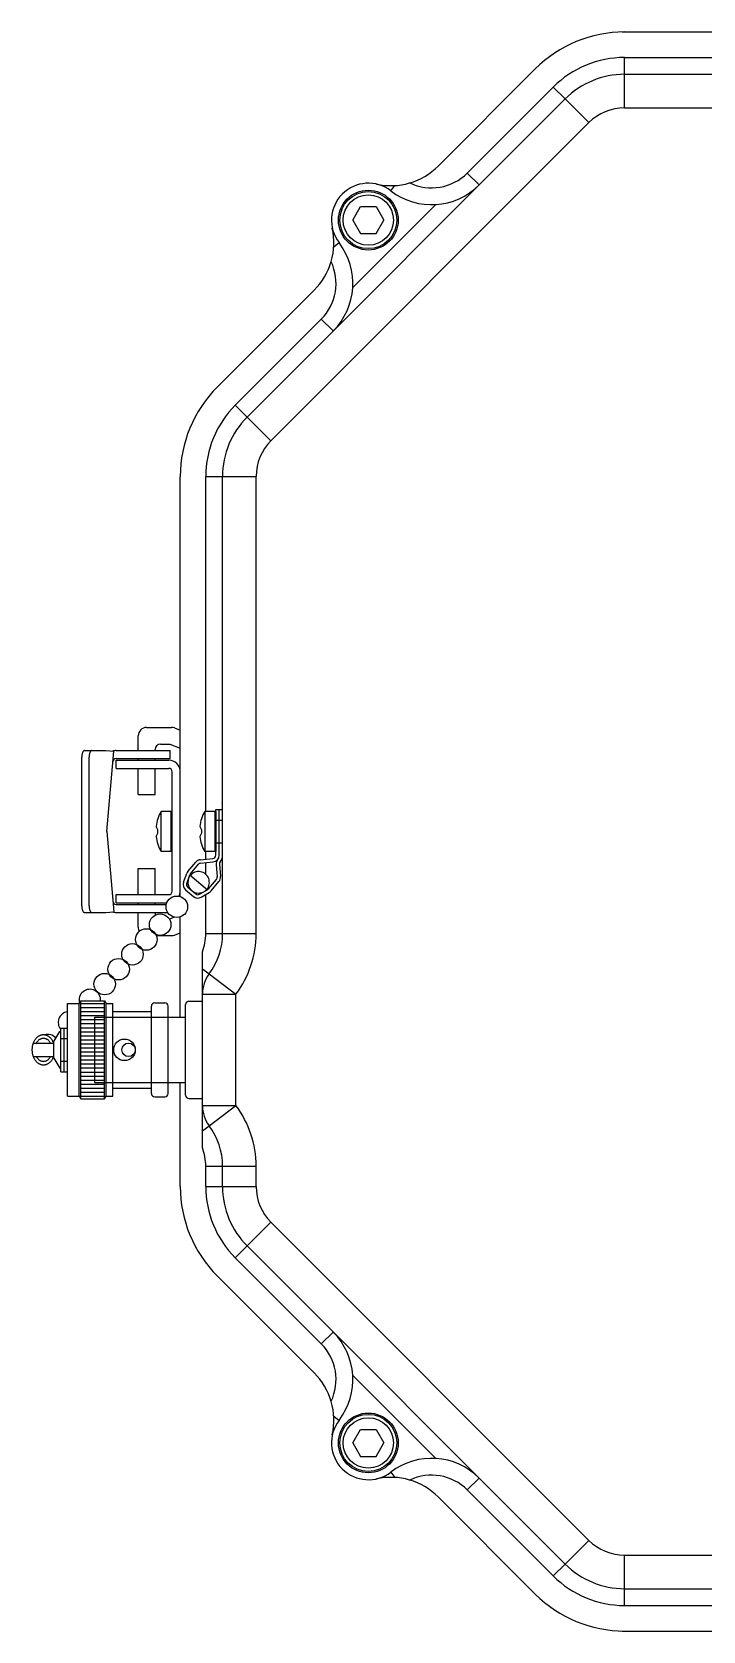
# Model space of a CAD drawing. Header units: millimetres. Extents: x -139278 to 641613, y -260926 to 217780.
# Drawn here: x 47507.9 to 47707.9, y 13785.1 to 14261.7 of the extents above; entities that cross this region are included whole.
import ezdxf

# ---------------------------------------------------------------- set-up
doc = ezdxf.new("R2010")
doc.units = ezdxf.units.MM

msp = doc.modelspace()

# ---------------------------------------------------------------- linework, layer by layer
for p, q in [((47683.822, 14261.666), (47896.942, 14261.666)), ((47629.009, 14221.719), (47657.929, 14250.639)), ((47684.55, 14254.056), (47896.214, 14254.056)), ((47684.55, 14249.05), (47684.55, 14254.056)), ((47684.55, 14249.05), (47896.214, 14249.05)), ((47684.55, 14239.037), (47684.55, 14249.05)), ((47572.029, 14146.898), (47666.85, 14241.718)), ((47637.654, 14219.603), (47663.31, 14245.258)), ((47663.31, 14245.258), (47666.85, 14241.718)), ((47666.85, 14241.718), (47673.93, 14234.638)), ((47684.55, 14239.037), (47896.214, 14239.037)), ((47579.109, 14139.818), (47673.93, 14234.638)), ((47637.654, 14219.603), (47641.194, 14216.063)), ((47614.872, 14214.314), (47616.078, 14215.892)), ((47603.51, 14185.459), (47628.288, 14210.237)), ((47603.527, 14205.595), (47605.84, 14209.6)), ((47605.84, 14209.6), (47610.464, 14209.6)), ((47610.464, 14209.6), (47612.777, 14205.595)), ((47603.527, 14205.595), (47605.84, 14201.59)), ((47610.464, 14201.59), (47612.777, 14205.595)), ((47597.855, 14197.669), (47599.433, 14198.875)), ((47605.84, 14201.59), (47610.464, 14201.59)), ((47563.108, 14155.818), (47592.028, 14184.738)), ((47568.489, 14150.438), (47594.144, 14176.093)), ((47594.144, 14176.093), (47597.684, 14172.553)), ((47568.489, 14150.438), (47572.029, 14146.898)), ((47572.029, 14146.898), (47579.109, 14139.818)), ((47552.081, 14003.973), (47552.081, 14129.198)), ((47559.691, 14029.373), (47559.691, 14129.198)), ((47559.691, 14129.198), (47564.697, 14129.198)), ((47564.697, 13992.927), (47564.697, 14129.198)), ((47564.697, 14129.198), (47574.71, 14129.198)), ((47574.71, 13992.927), (47574.71, 14129.198)), ((47539.566, 14047.496), (47539.566, 14051.901)), ((47542.069, 14054.404), (47549.483, 14054.404)), ((47550.367, 14054.243), (47552.081, 14053.597)), ((47522.72, 14045.689), (47522.716, 14045.493)), ((47522.716, 14001.237), (47522.716, 14045.493)), ((47522.731, 14045.884), (47522.72, 14045.689)), ((47522.75, 14046.074), (47522.731, 14045.884)), ((47522.777, 14046.259), (47522.75, 14046.074)), ((47522.811, 14046.437), (47522.777, 14046.259)), ((47522.851, 14046.606), (47522.811, 14046.437)), ((47522.898, 14046.764), (47522.851, 14046.606)), ((47522.951, 14046.909), (47522.898, 14046.764)), ((47523.01, 14047.041), (47522.951, 14046.909)), ((47523.073, 14047.158), (47523.01, 14047.041)), ((47523.141, 14047.259), (47523.073, 14047.158)), ((47523.212, 14047.343), (47523.141, 14047.259)), ((47523.286, 14047.409), (47523.212, 14047.343)), ((47523.324, 14047.436), (47523.286, 14047.409)), ((47523.363, 14047.457), (47523.324, 14047.436)), ((47523.401, 14047.474), (47523.363, 14047.457)), ((47523.441, 14047.486), (47523.401, 14047.474)), ((47523.48, 14047.493), (47523.441, 14047.486)), ((47523.519, 14047.496), (47523.48, 14047.493)), ((47523.519, 14047.496), (47529.854, 14047.496)), ((47524.9, 14045.689), (47524.896, 14045.493)), ((47524.896, 14001.237), (47524.896, 14045.493)), ((47524.912, 14045.884), (47524.9, 14045.689)), ((47524.931, 14046.074), (47524.912, 14045.884)), ((47524.957, 14046.259), (47524.931, 14046.074)), ((47524.991, 14046.437), (47524.957, 14046.259)), ((47525.032, 14046.606), (47524.991, 14046.437)), ((47525.079, 14046.764), (47525.032, 14046.606)), ((47525.132, 14046.909), (47525.079, 14046.764)), ((47525.19, 14047.041), (47525.132, 14046.909)), ((47525.253, 14047.158), (47525.19, 14047.041)), ((47525.321, 14047.259), (47525.253, 14047.158)), ((47525.392, 14047.343), (47525.321, 14047.259)), ((47525.467, 14047.409), (47525.392, 14047.343)), ((47525.505, 14047.436), (47525.467, 14047.409)), ((47525.543, 14047.457), (47525.505, 14047.436)), ((47525.582, 14047.474), (47525.543, 14047.457)), ((47525.621, 14047.486), (47525.582, 14047.474)), ((47525.66, 14047.493), (47525.621, 14047.486)), ((47525.7, 14047.496), (47525.66, 14047.493)), ((47529.854, 14047.496), (47532.248, 14047.286)), ((47530.155, 14023.365), (47532.248, 14047.286)), ((47532.974, 14047.496), (47549.078, 14047.496)), ((47544.572, 14047.496), (47544.572, 14047.796)), ((47546.174, 14049.398), (47549.027, 14049.398)), ((47549.027, 14049.398), (47552.081, 14048.246)), ((47549.078, 14045.093), (47549.078, 14047.496)), ((47532.974, 14045.093), (47549.078, 14045.093)), ((47532.974, 14044.592), (47548.677, 14044.592)), ((47532.974, 14042.189), (47532.974, 14044.592)), ((47532.974, 14042.189), (47548.677, 14042.189)), ((47539.566, 14044.592), (47539.566, 14045.093)), ((47539.566, 14034.379), (47539.566, 14042.189)), ((47544.572, 14044.592), (47544.572, 14045.093)), ((47544.572, 14034.379), (47544.572, 14042.189)), ((47549.678, 14005.543), (47549.678, 14041.188)), ((47552.081, 14005.543), (47552.081, 14041.188)), ((47539.566, 14034.379), (47544.572, 14034.379)), ((47546.394, 14017.358), (47546.394, 14029.373)), ((47549.678, 14029.373), (47546.394, 14029.373)), ((47549.378, 14017.358), (47549.378, 14029.373)), ((47549.678, 14028.568), (47549.378, 14028.568)), ((47549.678, 14026.369), (47549.378, 14026.369)), ((47549.678, 14017.358), (47549.678, 14029.373)), ((47559.411, 14029.373), (47559.411, 14017.358)), ((47562.695, 14029.373), (47559.411, 14029.373)), ((47562.394, 14029.373), (47562.394, 14017.358)), ((47562.695, 14028.568), (47562.394, 14028.568)), ((47562.695, 14026.369), (47562.394, 14026.369)), ((47562.695, 14016.271), (47562.695, 14029.873)), ((47562.695, 14029.873), (47564.697, 14029.873)), ((47562.695, 14029.373), (47562.695, 14017.358)), ((47562.695, 14026.77), (47564.697, 14026.77)), ((47563.696, 14016.271), (47563.696, 14029.873)), ((47564.697, 14016.271), (47564.697, 14029.873)), ((47530.155, 14023.365), (47532.248, 13999.444)), ((47545.433, 14023.846), (47544.872, 14024.817)), ((47544.872, 14021.914), (47545.433, 14022.885)), ((47545.433, 14022.884), (47545.433, 14023.846)), ((47549.678, 14023.365), (47549.378, 14023.365)), ((47557.889, 14024.817), (47558.449, 14023.846)), ((47558.449, 14022.885), (47557.889, 14021.914)), ((47558.45, 14023.846), (47558.45, 14022.885)), ((47562.695, 14023.365), (47562.394, 14023.365)), ((47549.678, 14017.358), (47546.394, 14017.358)), ((47549.678, 14020.361), (47549.378, 14020.361)), ((47549.678, 14018.163), (47549.378, 14018.163)), ((47562.695, 14017.358), (47559.411, 14017.358)), ((47559.691, 14015.09), (47559.691, 14017.358)), ((47562.695, 14020.361), (47562.394, 14020.361)), ((47562.695, 14018.163), (47562.394, 14018.163)), ((47562.695, 14019.961), (47564.697, 14019.961)), ((47539.566, 14004.542), (47539.566, 14012.351)), ((47539.566, 14012.351), (47544.572, 14012.351)), ((47544.572, 14004.542), (47544.572, 14012.351)), ((47554.361, 14011.426), (47556.724, 14014.242)), ((47555.128, 14010.782), (47557.491, 14013.598)), ((47558.083, 14014.95), (47561.781, 14015.273)), ((47558.17, 14013.952), (47561.868, 14014.276)), ((47559.691, 14010.611), (47559.691, 14014.085)), ((47562.767, 14013.522), (47563.09, 14009.824)), ((47563.764, 14013.609), (47564.088, 14009.911)), ((47553.065, 14008.22), (47554.013, 14010.823)), ((47554.006, 14007.878), (47554.933, 14010.423)), ((47554.933, 14010.423), (47554.954, 14010.481)), ((47554.933, 14010.423), (47560.177, 14006.023)), ((47560.497, 14006.277), (47562.86, 14009.093)), ((47561.264, 14005.633), (47563.627, 14008.449)), ((47532.974, 14004.542), (47548.677, 14004.542)), ((47532.974, 14002.138), (47532.974, 14004.542)), ((47553.66, 14006.001), (47556.043, 14004.001)), ((47554.304, 14006.768), (47556.687, 14004.768)), ((47557.831, 14004.668), (47560.177, 14006.023)), ((47558.332, 14003.801), (47560.731, 14005.186)), ((47559.691, 13992.927), (47559.691, 14004.586)), ((47560.177, 14006.023), (47560.23, 14006.053)), ((47522.716, 14001.237), (47522.72, 14001.041)), ((47522.72, 14001.041), (47522.731, 14000.847)), ((47522.731, 14000.847), (47522.75, 14000.656)), ((47522.75, 14000.656), (47522.777, 14000.471)), ((47522.777, 14000.471), (47522.811, 14000.293)), ((47522.811, 14000.293), (47522.851, 14000.125)), ((47522.851, 14000.125), (47522.898, 13999.967)), ((47522.898, 13999.967), (47522.951, 13999.821)), ((47522.951, 13999.821), (47523.01, 13999.689)), ((47523.01, 13999.689), (47523.073, 13999.572)), ((47523.073, 13999.572), (47523.141, 13999.471)), ((47523.141, 13999.471), (47523.212, 13999.387)), ((47523.212, 13999.387), (47523.286, 13999.321)), ((47523.286, 13999.321), (47523.324, 13999.295)), ((47523.324, 13999.295), (47523.363, 13999.273)), ((47523.363, 13999.273), (47523.401, 13999.257)), ((47523.401, 13999.257), (47523.441, 13999.244)), ((47523.441, 13999.244), (47523.48, 13999.237)), ((47523.48, 13999.237), (47523.519, 13999.235)), ((47523.519, 13999.235), (47529.854, 13999.235)), ((47524.896, 14001.237), (47524.9, 14001.041)), ((47524.9, 14001.041), (47524.912, 14000.847)), ((47524.912, 14000.847), (47524.931, 14000.656)), ((47524.931, 14000.656), (47524.957, 14000.471)), ((47524.957, 14000.471), (47524.991, 14000.293)), ((47524.991, 14000.293), (47525.032, 14000.125)), ((47525.032, 14000.125), (47525.079, 13999.967)), ((47525.079, 13999.967), (47525.132, 13999.821)), ((47525.132, 13999.821), (47525.19, 13999.689)), ((47525.19, 13999.689), (47525.253, 13999.572)), ((47525.253, 13999.572), (47525.321, 13999.471)), ((47525.321, 13999.471), (47525.392, 13999.387)), ((47525.392, 13999.387), (47525.467, 13999.321)), ((47525.467, 13999.321), (47525.505, 13999.295)), ((47525.505, 13999.295), (47525.543, 13999.273)), ((47525.543, 13999.273), (47525.582, 13999.257)), ((47525.582, 13999.257), (47525.621, 13999.244)), ((47525.621, 13999.244), (47525.66, 13999.237)), ((47525.66, 13999.237), (47525.7, 13999.235)), ((47529.854, 13999.235), (47532.248, 13999.444)), ((47532.974, 14002.138), (47548.092, 14002.138)), ((47532.974, 14001.638), (47547.935, 14001.638)), ((47532.974, 13999.235), (47548.346, 13999.235)), ((47539.566, 14001.638), (47539.566, 14002.138)), ((47539.566, 13994.829), (47539.566, 13999.235)), ((47544.572, 14001.638), (47544.572, 14002.138)), ((47544.572, 13998.934), (47544.572, 13999.235)), ((47549.027, 13997.332), (47550.318, 13997.819)), ((47552.081, 13967.995), (47552.081, 13997.899)), ((47548.797, 13997.332), (47549.027, 13997.332)), ((47550.367, 13992.487), (47552.081, 13993.134)), ((47544.955, 13992.326), (47549.483, 13992.326)), ((47559.691, 13992.927), (47564.697, 13992.927)), ((47564.697, 13992.927), (47574.71, 13992.927)), ((47558.69, 13929.031), (47558.69, 13987.535)), ((47558.69, 13982.414), (47560.692, 13980.912)), ((47560.692, 13980.912), (47568.702, 13974.904)), ((47558.69, 13974.904), (47568.702, 13974.904)), ((47568.702, 13941.662), (47568.702, 13974.904)), ((47518.439, 13944.466), (47518.439, 13972.101)), ((47518.439, 13972.101), (47521.943, 13972.101)), ((47521.943, 13972.101), (47522.406, 13972.902)), ((47521.943, 13944.466), (47521.943, 13972.101)), ((47522.406, 13943.665), (47522.406, 13972.902)), ((47522.406, 13972.902), (47529.491, 13972.902)), ((47522.406, 13972.101), (47529.491, 13972.101)), ((47522.406, 13970.899), (47529.491, 13970.899)), ((47522.406, 13969.698), (47529.491, 13969.698)), ((47529.491, 13943.665), (47529.491, 13972.902)), ((47529.491, 13972.902), (47529.954, 13972.101)), ((47529.954, 13944.466), (47529.954, 13972.101)), ((47529.954, 13972.101), (47531.956, 13972.101)), ((47531.956, 13944.466), (47531.956, 13972.101)), ((47531.956, 13969.698), (47543.471, 13969.698)), ((47543.471, 13945.267), (47543.471, 13971.3)), ((47544.472, 13972.301), (47547.476, 13972.301)), ((47548.477, 13945.267), (47548.477, 13971.3)), ((47553.683, 13944.766), (47553.683, 13971.8)), ((47554.685, 13972.802), (47558.69, 13972.802)), ((47558.69, 13943.765), (47558.69, 13972.802)), ((47516.436, 13964.791), (47518.439, 13964.791)), ((47516.436, 13951.775), (47516.436, 13964.791)), ((47517.438, 13951.775), (47517.438, 13964.791)), ((47522.406, 13968.496), (47529.491, 13968.496)), ((47522.406, 13967.295), (47529.491, 13967.295)), ((47522.406, 13966.093), (47529.491, 13966.093)), ((47522.406, 13964.892), (47529.491, 13964.892)), ((47526.649, 13967.995), (47548.477, 13967.995)), ((47526.649, 13948.571), (47526.649, 13967.995)), ((47548.477, 13967.995), (47553.683, 13967.995)), ((47508.066, 13959.749), (47508.021, 13959.572)), ((47508.115, 13959.924), (47508.066, 13959.749)), ((47508.171, 13960.097), (47508.115, 13959.924)), ((47508.231, 13960.266), (47508.171, 13960.097)), ((47508.298, 13960.431), (47508.231, 13960.266)), ((47508.239, 13960.286), (47514.434, 13960.286)), ((47508.369, 13960.593), (47508.298, 13960.431)), ((47508.446, 13960.751), (47508.369, 13960.593)), ((47508.527, 13960.904), (47508.446, 13960.751)), ((47508.613, 13961.053), (47508.527, 13960.904)), ((47508.705, 13961.197), (47508.613, 13961.053)), ((47508.8, 13961.336), (47508.705, 13961.197)), ((47508.9, 13961.47), (47508.8, 13961.336)), ((47509.004, 13961.598), (47508.9, 13961.47)), ((47509.112, 13961.72), (47509.004, 13961.598)), ((47509.224, 13961.836), (47509.112, 13961.72)), ((47509.265, 13960.446), (47509.171, 13960.286)), ((47509.34, 13961.946), (47509.224, 13961.836)), ((47509.367, 13960.599), (47509.265, 13960.446)), ((47509.459, 13962.049), (47509.34, 13961.946)), ((47509.475, 13960.744), (47509.367, 13960.599)), ((47509.581, 13962.146), (47509.459, 13962.049)), ((47509.589, 13960.88), (47509.475, 13960.744)), ((47509.706, 13962.237), (47509.581, 13962.146)), ((47509.71, 13961.008), (47509.589, 13960.88)), ((47509.834, 13962.32), (47509.706, 13962.237)), ((47509.836, 13961.125), (47509.71, 13961.008)), ((47509.965, 13962.396), (47509.834, 13962.32)), ((47509.967, 13961.233), (47509.836, 13961.125)), ((47510.098, 13962.465), (47509.965, 13962.396)), ((47510.103, 13961.33), (47509.967, 13961.233)), ((47510.233, 13962.527), (47510.098, 13962.465)), ((47510.243, 13961.417), (47510.103, 13961.33)), ((47510.37, 13962.581), (47510.233, 13962.527)), ((47510.386, 13961.493), (47510.243, 13961.417)), ((47510.508, 13962.628), (47510.37, 13962.581)), ((47510.533, 13961.558), (47510.386, 13961.493)), ((47510.648, 13962.667), (47510.508, 13962.628)), ((47510.683, 13961.611), (47510.533, 13961.558)), ((47510.789, 13962.699), (47510.648, 13962.667)), ((47510.834, 13961.652), (47510.683, 13961.611)), ((47510.931, 13962.723), (47510.789, 13962.699)), ((47510.987, 13961.682), (47510.834, 13961.652)), ((47511.073, 13962.739), (47510.931, 13962.723)), ((47511.142, 13961.7), (47510.987, 13961.682)), ((47511.216, 13962.747), (47511.073, 13962.739)), ((47511.296, 13961.706), (47511.142, 13961.7)), ((47511.359, 13962.748), (47511.216, 13962.747)), ((47511.451, 13961.7), (47511.296, 13961.706)), ((47511.502, 13962.74), (47511.359, 13962.748)), ((47511.606, 13961.682), (47511.451, 13961.7)), ((47511.645, 13962.725), (47511.502, 13962.74)), ((47511.759, 13961.652), (47511.606, 13961.682)), ((47511.787, 13962.702), (47511.645, 13962.725)), ((47511.91, 13961.611), (47511.759, 13961.652)), ((47511.928, 13962.672), (47511.787, 13962.702)), ((47512.06, 13961.558), (47511.91, 13961.611)), ((47512.068, 13962.633), (47511.928, 13962.672)), ((47512.207, 13961.493), (47512.06, 13961.558)), ((47512.207, 13962.587), (47512.068, 13962.633)), ((47512.344, 13962.534), (47512.207, 13962.587)), ((47512.35, 13961.417), (47512.207, 13961.493)), ((47512.479, 13962.473), (47512.344, 13962.534)), ((47512.49, 13961.33), (47512.35, 13961.417)), ((47512.612, 13962.405), (47512.479, 13962.473)), ((47512.626, 13961.233), (47512.49, 13961.33)), ((47512.743, 13962.33), (47512.612, 13962.405)), ((47512.757, 13961.125), (47512.626, 13961.233)), ((47512.871, 13962.247), (47512.743, 13962.33)), ((47512.883, 13961.008), (47512.757, 13961.125)), ((47512.997, 13962.158), (47512.871, 13962.247)), ((47513.003, 13960.88), (47512.883, 13961.008)), ((47513.119, 13962.061), (47512.997, 13962.158)), ((47513.118, 13960.744), (47513.003, 13960.88)), ((47513.226, 13960.599), (47513.118, 13960.744)), ((47513.239, 13961.959), (47513.119, 13962.061)), ((47513.327, 13960.446), (47513.226, 13960.599)), ((47513.355, 13961.849), (47513.239, 13961.959)), ((47513.422, 13960.286), (47513.327, 13960.446)), ((47513.467, 13961.734), (47513.355, 13961.849)), ((47513.576, 13961.612), (47513.467, 13961.734)), ((47513.68, 13961.485), (47513.576, 13961.612)), ((47513.781, 13961.352), (47513.68, 13961.485)), ((47513.877, 13961.214), (47513.781, 13961.352)), ((47513.969, 13961.071), (47513.877, 13961.214)), ((47514.056, 13960.922), (47513.969, 13961.071)), ((47514.138, 13960.769), (47514.056, 13960.922)), ((47514.215, 13960.612), (47514.138, 13960.769)), ((47514.287, 13960.451), (47514.215, 13960.612)), ((47514.354, 13960.286), (47514.287, 13960.451)), ((47514.434, 13960.786), (47516.168, 13963.79)), ((47514.434, 13955.78), (47514.434, 13960.786)), ((47516.168, 13963.79), (47516.436, 13963.79)), ((47516.436, 13961.687), (47518.439, 13961.687)), ((47522.406, 13963.69), (47529.491, 13963.69)), ((47522.406, 13962.489), (47529.491, 13962.489)), ((47522.406, 13961.287), (47529.491, 13961.287)), ((47522.406, 13960.085), (47529.491, 13960.085)), ((47507.879, 13958.47), (47507.876, 13958.283)), ((47507.876, 13958.283), (47507.879, 13958.097)), ((47507.888, 13958.656), (47507.879, 13958.47)), ((47507.879, 13958.097), (47507.888, 13957.91)), ((47507.903, 13958.842), (47507.888, 13958.656)), ((47507.888, 13957.91), (47507.903, 13957.724)), ((47507.924, 13959.027), (47507.903, 13958.842)), ((47507.903, 13957.724), (47507.924, 13957.54)), ((47507.95, 13959.21), (47507.924, 13959.027)), ((47507.924, 13957.54), (47507.95, 13957.356)), ((47507.983, 13959.392), (47507.95, 13959.21)), ((47507.95, 13957.356), (47507.983, 13957.174)), ((47508.021, 13959.572), (47507.983, 13959.392)), ((47507.983, 13957.174), (47508.021, 13956.995)), ((47508.021, 13956.995), (47508.066, 13956.817)), ((47508.066, 13956.817), (47508.115, 13956.642)), ((47508.115, 13956.642), (47508.171, 13956.47)), ((47508.171, 13956.47), (47508.231, 13956.301)), ((47508.231, 13956.301), (47508.298, 13956.135)), ((47508.239, 13956.281), (47514.434, 13956.281)), ((47508.298, 13956.135), (47508.369, 13955.973)), ((47508.369, 13955.973), (47508.446, 13955.816)), ((47508.446, 13955.816), (47508.527, 13955.662)), ((47508.527, 13955.662), (47508.613, 13955.513)), ((47508.613, 13955.513), (47508.705, 13955.369)), ((47508.705, 13955.369), (47508.8, 13955.23)), ((47508.8, 13955.23), (47508.9, 13955.097)), ((47508.9, 13955.097), (47509.004, 13954.969)), ((47509.004, 13954.969), (47509.112, 13954.847)), ((47509.171, 13956.281), (47509.265, 13956.12)), ((47509.265, 13956.12), (47509.367, 13955.967)), ((47509.367, 13955.967), (47509.475, 13955.822)), ((47509.475, 13955.822), (47509.589, 13955.686)), ((47509.589, 13955.686), (47509.71, 13955.559)), ((47509.71, 13955.559), (47509.836, 13955.441)), ((47509.836, 13955.441), (47509.967, 13955.333)), ((47509.967, 13955.333), (47510.103, 13955.236)), ((47510.103, 13955.236), (47510.243, 13955.149)), ((47510.243, 13955.149), (47510.386, 13955.073)), ((47510.386, 13955.073), (47510.533, 13955.009)), ((47510.533, 13955.009), (47510.683, 13954.956)), ((47510.683, 13954.956), (47510.834, 13954.914)), ((47510.834, 13954.914), (47510.987, 13954.884)), ((47510.987, 13954.884), (47511.142, 13954.866)), ((47511.451, 13954.866), (47511.606, 13954.884)), ((47511.606, 13954.884), (47511.759, 13954.914)), ((47511.759, 13954.914), (47511.91, 13954.956)), ((47511.91, 13954.956), (47512.06, 13955.009)), ((47512.06, 13955.009), (47512.207, 13955.073)), ((47512.207, 13955.073), (47512.35, 13955.149)), ((47512.35, 13955.149), (47512.49, 13955.236)), ((47512.49, 13955.236), (47512.626, 13955.333)), ((47512.626, 13955.333), (47512.757, 13955.441)), ((47512.757, 13955.441), (47512.883, 13955.559)), ((47512.883, 13955.559), (47513.003, 13955.686)), ((47513.003, 13955.686), (47513.118, 13955.822)), ((47513.118, 13955.822), (47513.226, 13955.967)), ((47513.226, 13955.967), (47513.327, 13956.12)), ((47513.327, 13956.12), (47513.422, 13956.281)), ((47513.467, 13954.832), (47513.576, 13954.954)), ((47513.576, 13954.954), (47513.68, 13955.081)), ((47513.68, 13955.081), (47513.781, 13955.214)), ((47513.781, 13955.214), (47513.877, 13955.352)), ((47513.877, 13955.352), (47513.969, 13955.496)), ((47513.969, 13955.496), (47514.056, 13955.644)), ((47514.056, 13955.644), (47514.138, 13955.797)), ((47514.138, 13955.797), (47514.215, 13955.954)), ((47514.215, 13955.954), (47514.287, 13956.116)), ((47514.287, 13956.116), (47514.354, 13956.281)), ((47514.434, 13955.78), (47516.168, 13952.776)), ((47516.436, 13954.879), (47518.439, 13954.879)), ((47522.406, 13958.884), (47529.491, 13958.884)), ((47522.406, 13957.682), (47529.491, 13957.682)), ((47522.406, 13956.481), (47529.491, 13956.481)), ((47522.406, 13955.279), (47529.491, 13955.279)), ((47509.112, 13954.847), (47509.224, 13954.731)), ((47509.224, 13954.731), (47509.34, 13954.621)), ((47509.34, 13954.621), (47509.459, 13954.517)), ((47509.459, 13954.517), (47509.581, 13954.42)), ((47509.581, 13954.42), (47509.706, 13954.33)), ((47509.706, 13954.33), (47509.834, 13954.246)), ((47509.834, 13954.246), (47509.965, 13954.17)), ((47509.965, 13954.17), (47510.098, 13954.101)), ((47510.098, 13954.101), (47510.233, 13954.039)), ((47510.233, 13954.039), (47510.37, 13953.985)), ((47510.37, 13953.985), (47510.508, 13953.938)), ((47510.508, 13953.938), (47510.648, 13953.899)), ((47510.648, 13953.899), (47510.789, 13953.867)), ((47510.789, 13953.867), (47510.931, 13953.844)), ((47510.931, 13953.844), (47511.073, 13953.827)), ((47511.073, 13953.827), (47511.216, 13953.819)), ((47511.142, 13954.866), (47511.296, 13954.86)), ((47511.216, 13953.819), (47511.359, 13953.819)), ((47511.296, 13954.86), (47511.451, 13954.866)), ((47511.359, 13953.819), (47511.502, 13953.826)), ((47511.502, 13953.826), (47511.645, 13953.841)), ((47511.645, 13953.841), (47511.787, 13953.864)), ((47511.787, 13953.864), (47511.928, 13953.895)), ((47511.928, 13953.895), (47512.068, 13953.933)), ((47512.068, 13953.933), (47512.207, 13953.979)), ((47512.207, 13953.979), (47512.344, 13954.032)), ((47512.344, 13954.032), (47512.479, 13954.093)), ((47512.479, 13954.093), (47512.612, 13954.161)), ((47512.612, 13954.161), (47512.743, 13954.237)), ((47512.743, 13954.237), (47512.871, 13954.319)), ((47512.871, 13954.319), (47512.997, 13954.409)), ((47512.997, 13954.409), (47513.119, 13954.505)), ((47513.119, 13954.505), (47513.239, 13954.608)), ((47513.239, 13954.608), (47513.355, 13954.717)), ((47513.355, 13954.717), (47513.467, 13954.832)), ((47516.168, 13952.776), (47516.436, 13952.776)), ((47516.436, 13951.775), (47518.439, 13951.775)), ((47522.406, 13954.078), (47529.491, 13954.078)), ((47522.406, 13952.876), (47529.491, 13952.876)), ((47522.406, 13951.675), (47529.491, 13951.675)), ((47522.406, 13950.473), (47529.491, 13950.473)), ((47522.406, 13949.272), (47529.491, 13949.272)), ((47522.406, 13948.07), (47529.491, 13948.07)), ((47522.406, 13946.869), (47529.491, 13946.869)), ((47522.406, 13945.667), (47529.491, 13945.667)), ((47526.649, 13948.571), (47548.477, 13948.571)), ((47531.956, 13946.869), (47543.471, 13946.869)), ((47548.477, 13948.571), (47553.683, 13948.571)), ((47552.081, 13917.533), (47552.081, 13948.571)), ((47518.439, 13944.466), (47521.943, 13944.466)), ((47521.943, 13944.466), (47522.406, 13943.665)), ((47522.406, 13944.466), (47529.491, 13944.466)), ((47522.406, 13943.665), (47529.491, 13943.665)), ((47529.491, 13943.665), (47529.954, 13944.466)), ((47529.954, 13944.466), (47531.956, 13944.466)), ((47544.472, 13944.266), (47547.476, 13944.266)), ((47554.685, 13943.765), (47558.69, 13943.765)), ((47558.69, 13941.662), (47568.702, 13941.662)), ((47560.692, 13935.655), (47568.702, 13941.662)), ((47558.69, 13934.153), (47560.692, 13935.655)), ((47559.691, 13917.533), (47559.691, 13923.64)), ((47559.691, 13923.64), (47564.697, 13923.64)), ((47564.697, 13917.533), (47564.697, 13923.64)), ((47564.697, 13923.64), (47574.71, 13923.64)), ((47574.71, 13917.533), (47574.71, 13923.64)), ((47559.691, 13917.533), (47564.697, 13917.533)), ((47564.697, 13917.533), (47574.71, 13917.533)), ((47572.029, 13899.833), (47579.109, 13906.913)), ((47579.109, 13906.913), (47673.93, 13812.092)), ((47568.489, 13896.293), (47572.029, 13899.833)), ((47572.029, 13899.833), (47666.85, 13805.012)), ((47568.489, 13896.293), (47594.144, 13870.638)), ((47563.108, 13890.912), (47592.028, 13861.992)), ((47594.144, 13870.638), (47597.684, 13874.178)), ((47603.51, 13861.272), (47628.288, 13836.493)), ((47597.855, 13849.061), (47599.433, 13847.855)), ((47603.527, 13841.135), (47605.84, 13845.141)), ((47603.527, 13841.135), (47605.84, 13837.13)), ((47605.84, 13845.141), (47610.464, 13845.141)), ((47610.464, 13845.141), (47612.777, 13841.135)), ((47610.464, 13837.13), (47612.777, 13841.135)), ((47605.84, 13837.13), (47610.464, 13837.13)), ((47614.872, 13832.416), (47616.078, 13830.839)), ((47637.654, 13827.128), (47641.194, 13830.668)), ((47637.654, 13827.128), (47663.31, 13801.472)), ((47629.009, 13825.011), (47657.929, 13796.091)), ((47666.85, 13805.012), (47673.93, 13812.092)), ((47684.55, 13807.693), (47815.96, 13807.693)), ((47684.55, 13797.681), (47684.55, 13807.693)), ((47663.31, 13801.472), (47666.85, 13805.012)), ((47684.55, 13797.681), (47815.96, 13797.681)), ((47684.55, 13792.674), (47684.55, 13797.681)), ((47684.55, 13792.674), (47815.96, 13792.674)), ((47683.822, 13785.065), (47835.439, 13785.065))]:
    msp.add_line(p, q)
for centre, radius in [((47608.152, 14205.595), 8.911), ((47608.152, 14205.595), 8.511), ((47608.152, 14205.595), 7.509), ((47551.062, 14000.936), 3.204), ((47546.096, 13995.61), 3.204), ((47541.964, 13991.178), 3.204), ((47537.832, 13986.746), 3.204), ((47533.701, 13982.314), 3.204), ((47529.569, 13977.882), 3.204), ((47535.46, 13958.283), 3.204), ((47536.662, 13958.283), 2.003), ((47608.152, 13841.135), 8.911), ((47608.152, 13841.135), 8.511), ((47608.152, 13841.135), 7.509)]:
    msp.add_circle(centre, radius)
for centre, radius, start, end in [((47684.55, 14224.018), 37.647, 90, 135), ((47684.55, 14224.018), 30.038, 90, 135), ((47684.55, 14224.018), 25.032, 90, 135), ((47684.55, 14224.018), 15.019, 90, 135), ((47614.849, 14235.879), 20.025, 257.59748, 315), ((47627.034, 14230.223), 15.019, 244.38495, 315), ((47608.183, 14205.565), 11.014, 52.60149, 217.39851), ((47627.034, 14230.223), 20.025, 232.60149, 315), ((47577.868, 14198.898), 20.025, 315, 12.40252), ((47583.524, 14186.713), 20.025, 315, 37.39851), ((47583.524, 14186.713), 15.019, 315, 25.61505), ((47589.729, 14129.198), 37.647, 135, 180), ((47589.729, 14129.198), 30.038, 135, 180), ((47589.729, 14129.198), 25.032, 135, 180), ((47589.729, 14129.198), 15.019, 135, 180), ((47542.069, 14051.901), 2.503, 90, 180), ((47549.483, 14051.901), 2.503, 69.33744, 90), ((47532.974, 14044.091), 3.404, 90, 108.60452), ((47546.174, 14047.796), 1.602, 90, 180), ((47532.974, 14044.091), 1.001, 90, 175), ((47548.677, 14041.188), 3.404, 0, 90), ((47548.677, 14041.188), 1.001, 0, 90), ((47562.695, 14031.375), 2.003, 0, 15), ((47556.799, 14023.365), 12.015, 149.99921, 173.06097), ((47569.816, 14023.365), 12.015, 149.99796, 173.06097), ((47556.799, 14023.366), 12.015, 186.93903, 210.00204), ((47569.816, 14023.366), 12.015, 186.93903, 210.00079), ((47558.258, 14012.955), 2.003, 95, 140), ((47558.258, 14012.955), 1.001, 95, 140), ((47561.694, 14016.271), 1.001, 275, 0), ((47561.694, 14016.271), 2.003, 275, 0), ((47564.762, 14013.696), 2.003, 140, 185), ((47564.762, 14013.696), 1.001, 140, 185), ((47561.694, 14016.271), 3.004, 320, 0), ((47554.947, 14007.535), 2.003, 160, 230), ((47554.947, 14007.535), 1.001, 160, 230), ((47555.895, 14010.139), 2.003, 140, 160), ((47557.555, 14008.223), 3.204, 140, 180), ((47557.555, 14008.223), 3.204, 180, 320), ((47555.895, 14010.139), 1.001, 140, 160), ((47557.555, 14008.223), 3.204, 320, 140), ((47562.093, 14009.737), 1.001, 320, 5), ((47562.093, 14009.737), 2.003, 320, 5), ((47532.974, 14002.639), 1.001, 185, 270), ((47548.677, 14005.543), 1.001, 270, 0), ((47548.677, 14005.543), 3.404, 334.29804, 0), ((47557.331, 14005.535), 2.003, 230, 300), ((47557.331, 14005.535), 1.001, 230, 300), ((47559.73, 14006.921), 1.001, 300, 320), ((47559.73, 14006.921), 2.003, 300, 320), ((47532.974, 14002.639), 3.404, 251.39548, 270), ((47546.174, 13998.934), 1.602, 180, 197.03971), ((47542.069, 13994.829), 2.503, 180, 209.08317), ((47549.483, 13994.829), 2.503, 270, 290.66256), ((47544.672, 13992.927), 15.019, 338.96053, 0), ((47544.672, 13992.927), 20.025, 323.1301, 0), ((47544.672, 13992.927), 30.038, 323.1301, 0), ((47568.702, 13974.904), 10.013, 143.1301, 180), ((47525.138, 13973.13), 3.204, 355.90514, 195.34058), ((47518.9, 13966.439), 3.204, 98.28033, 219.73435), ((47544.472, 13971.3), 1.001, 90, 180), ((47547.476, 13971.3), 1.001, 0, 90), ((47554.685, 13971.8), 1.001, 90, 180), ((47512.602, 13959.684), 3.204, 41.15146, 108.06204), ((47544.472, 13945.267), 1.001, 180, 270), ((47547.476, 13945.267), 1.001, 270, 0), ((47554.685, 13944.766), 1.001, 180, 270), ((47568.702, 13941.662), 10.013, 180, 216.8699), ((47544.672, 13923.64), 30.038, 0, 36.8699), ((47544.672, 13923.64), 20.025, 0, 36.8699), ((47544.672, 13923.64), 15.019, 0, 21.03947), ((47589.729, 13917.533), 37.647, 180, 225), ((47589.729, 13917.533), 30.038, 180, 225), ((47589.729, 13917.533), 25.032, 180, 225), ((47589.729, 13917.533), 15.019, 180, 225), ((47583.524, 13860.018), 20.025, 322.60149, 45), ((47583.524, 13860.018), 15.019, 334.38495, 45), ((47577.868, 13847.832), 20.025, 347.59748, 45), ((47608.183, 13841.166), 11.014, 142.60149, 307.39851), ((47627.034, 13816.508), 20.025, 45, 127.39851), ((47627.034, 13816.508), 15.019, 45, 115.61505), ((47614.849, 13810.851), 20.025, 45, 102.40252), ((47684.55, 13822.712), 15.019, 225, 270), ((47684.55, 13822.712), 25.032, 225, 270), ((47684.55, 13822.712), 30.038, 225, 270), ((47684.55, 13822.712), 37.647, 225, 270)]:
    msp.add_arc(centre, radius, start, end)

doc.saveas('drawing.dxf')
